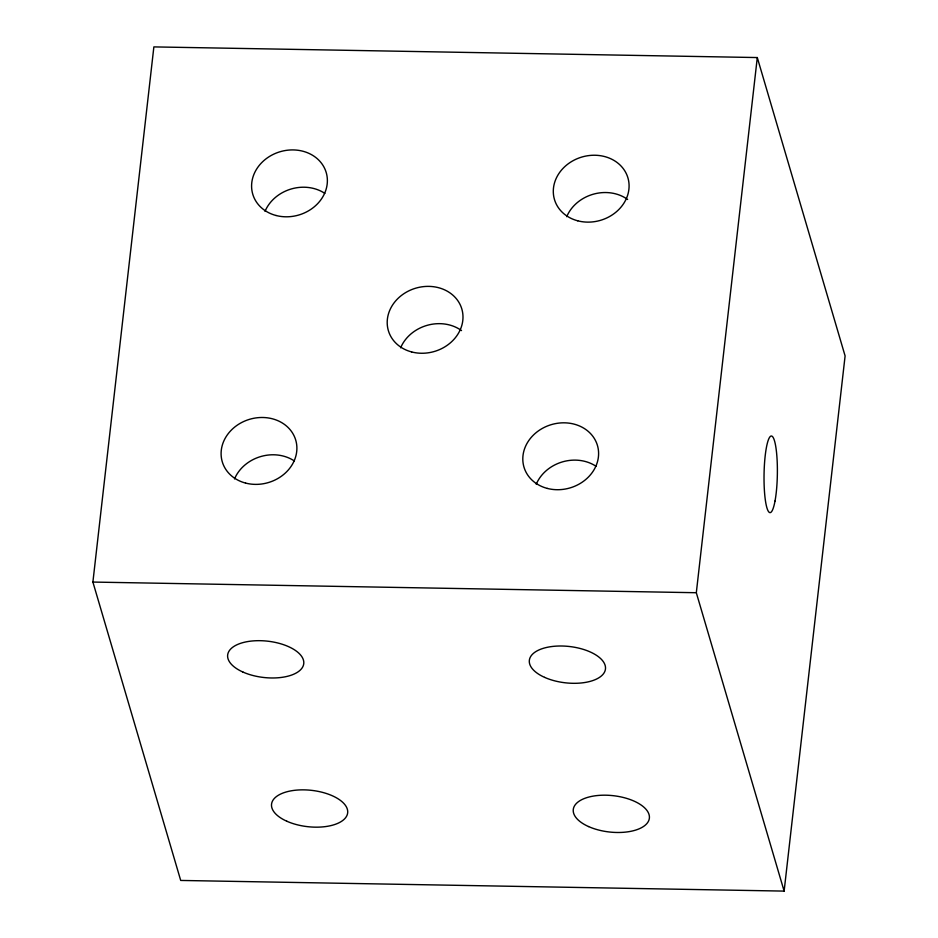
<?xml version="1.0" encoding="UTF-8"?>
<svg xmlns="http://www.w3.org/2000/svg" width="938" height="938" viewBox="0 0 938 938"><rect width="100%" height="100%" fill="white"/><g stroke="black" fill="none" stroke-linecap="round" stroke-linejoin="round"><path stroke-width="1.41" d="M92.897 582.064L153.867 46.9L757.294 57.558L845.103 355.936L784.133 891.1L180.706 880.442L92.897 582.064L696.313 592.722L784.133 891.1M696.313 592.722L757.294 57.558M234.523 478.931A38.306 33.006 -16.4 0 1 294.356 460.968M400.632 347.81A38.306 33.006 -16.4 0 1 461.531 330.586M265.02 211.355A38.306 33.006 -16.4 0 1 324.841 193.392M566.728 216.678A38.306 33.006 -16.4 0 1 627.628 199.466M536.231 484.266A38.306 33.006 -16.4 0 1 596.064 466.303M775.023 500.998A38.306 6.648 -89 0 0 772.971 437.19A38.306 6.648 -89 0 0 764.13 484.794A38.306 6.648 -89 0 0 775.023 500.998M242.919 672.042A38.306 18.268 6.5 0 0 303.549 664.796A38.306 18.268 6.5 0 0 250.645 641.146A38.306 18.268 6.5 0 0 242.919 672.042M544.626 677.377A38.306 18.268 6.5 0 0 605.256 670.131A38.306 18.268 6.5 0 0 552.353 646.47A38.306 18.268 6.5 0 0 544.626 677.377M588.536 826.554A38.306 18.268 6.5 0 0 649.166 819.308A38.306 18.268 6.5 0 0 596.251 795.659A38.306 18.268 6.5 0 0 588.536 826.554M286.829 821.231A38.306 18.268 6.5 0 0 347.459 813.985A38.306 18.268 6.5 0 0 294.544 790.324A38.306 18.268 6.5 0 0 286.829 821.231M245.557 483.07A38.306 33.006 -16.4 0 0 296.408 442.924A38.306 33.006 -16.4 0 0 235.016 426.813A38.306 33.006 -16.4 0 0 245.557 483.07M276.042 215.494A38.306 33.006 -16.4 0 0 326.893 175.347A38.306 33.006 -16.4 0 0 265.513 159.237A38.306 33.006 -16.4 0 0 276.042 215.494M577.749 220.817A38.306 33.006 -16.4 0 0 628.601 180.671A38.306 33.006 -16.4 0 0 567.22 164.56A38.306 33.006 -16.4 0 0 577.749 220.817M547.264 488.405A38.306 33.006 -16.4 0 0 598.116 448.258A38.306 33.006 -16.4 0 0 536.724 432.148A38.306 33.006 -16.4 0 0 547.264 488.405M411.653 351.949A38.306 33.006 -16.4 0 0 462.504 311.803A38.306 33.006 -16.4 0 0 401.124 295.693A38.306 33.006 -16.4 0 0 411.653 351.949"/></g></svg>
